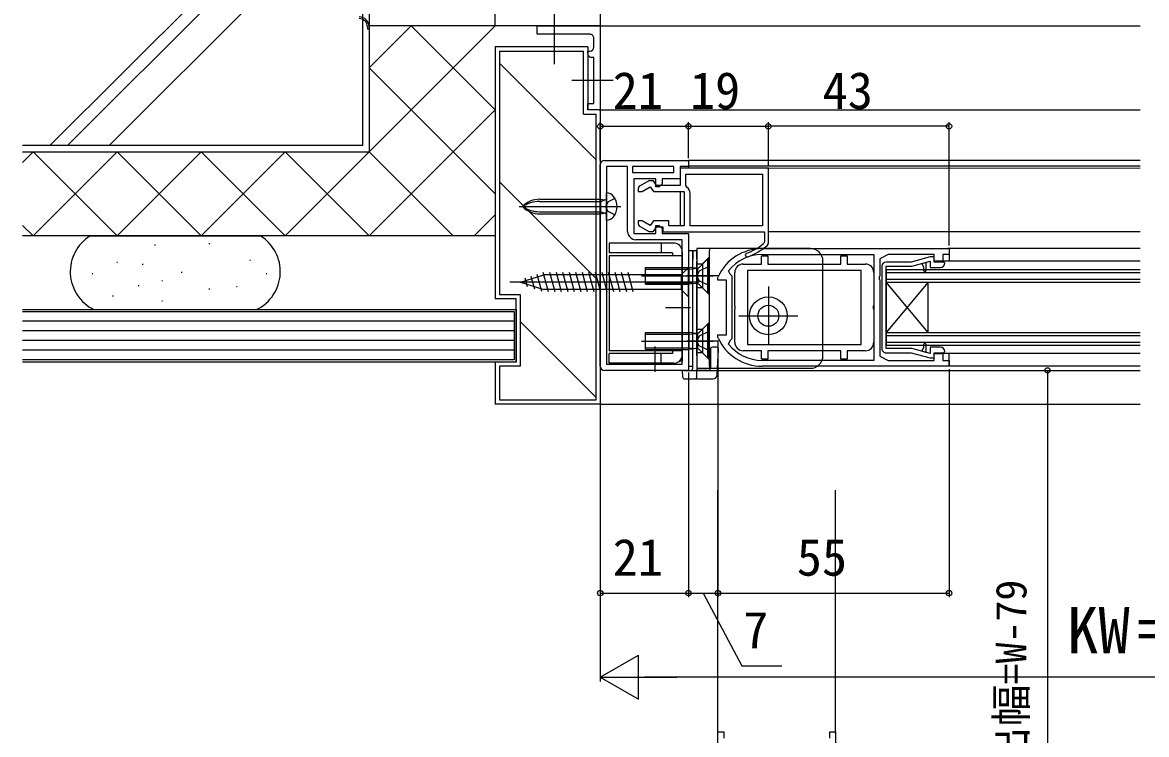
# Model space of a CAD drawing. Units: millimetres, scale not verified. Extents: x -525 to 525, y -782 to 777.
# Drawn here: x -120.1 to 147.4, y 42.9 to 212.3 of the extents above; entities that cross this region are included whole.
import ezdxf
from ezdxf.enums import TextEntityAlignment as Align

# ---------------------------------------------------------------- set-up
doc = ezdxf.new("R2010")
doc.units = ezdxf.units.MM
doc.header["$LTSCALE"] = 4
for name, color, linetype in [('0-2_YKK_11', 7, 'Continuous'), ('0-3_YKK_12', 2, 'Continuous'), ('0-4_YKK_13', 4, 'Continuous'), ('0-6_YKK_D', 6, 'Continuous'), ('0-8_YSS_K', 3, 'Continuous'), ('0-9_YSS_KE', 3, 'Continuous')]:
    doc.layers.add(name, color=color, linetype=linetype)
doc.styles.add('ＭＳ ゴシック', font='')
doc.styles.get('ＭＳ ゴシック').set_extended_font_data('MS Gothic')

msp = doc.modelspace()

# ---------------------------------------------------------------- linework, layer by layer
at = {"layer": '0-2_YKK_11'}
for p, q in [((15.944, 206.502), (15.944, 208.502)), ((17.444, 130.502), (17.444, 178.502)), ((84.444, 154.302), (84.444, 134.702))]:
    msp.add_line(p, q, dxfattribs=at)
for points in [[(17.444, 225.602), (17.444, 211.502), (-7.556, 211.502), (-7.556, 215.044)], [(14.944, 209.502), (2.444, 209.502), (2.444, 211.502), (15.944, 211.502), (17.444, 211.502)], [(17.444, 211.502), (17.444, 191.502), (14.444, 191.502), (14.444, 193.002), (15.944, 193.002), (15.944, 204.002), (15.444, 204.002)], [(14.444, 205.002), (14.444, 205.502), (14.944, 205.502)], [(18.444, 179.502), (38.444, 179.502), (38.444, 178.002), (36.444, 178.002), (36.444, 175.102), (32.144, 175.102), (32.144, 173.902), (31.444, 173.202), (30.644, 173.202), (30.644, 175.102), (25.444, 175.102), (25.444, 162.102), (30.644, 162.102), (30.644, 164.002), (31.444, 164.002), (32.144, 163.302), (32.144, 162.102), (38.444, 162.102), (38.444, 129.502), (18.444, 129.502)], [(18.944, 178.002), (18.944, 131.002), (36.944, 131.002), (36.944, 160.602), (32.144, 160.602), (25.944, 160.602)], [(23.944, 162.602), (23.944, 178.002), (18.944, 178.002)], [(57.274, 159.351), (57.444, 159.726), (57.444, 177.602), (36.444, 177.602), (36.444, 173.502), (30.844, 173.502), (30.073, 174.602), (28.981, 174.602), (26.944, 173.426)], [(37.844, 176.202), (56.044, 176.202), (56.044, 163.902), (38.844, 163.902), (38.844, 171.602)], [(38.052, 173.145), (37.844, 173.551), (37.844, 176.202)], [(26.444, 172.56), (26.444, 172.102), (27.451, 172.102), (29.348, 173.197), (30.115, 172.102), (37.444, 172.102), (37.444, 163.902), (33.744, 163.902), (33.744, 165.102), (30.115, 165.102), (29.348, 164.007), (27.451, 165.102), (26.444, 165.102), (26.444, 164.644)], [(26.944, 163.778), (28.981, 162.602), (30.073, 162.602), (30.844, 163.702), (32.344, 163.702), (32.344, 162.502)], [(32.344, 162.502), (56.544, 162.502), (56.544, 160.14), (56.363, 159.755)], [(55.944, 158.498), (100.444, 158.498), (100.444, 157.098), (98.944, 157.098), (98.944, 155.498), (96.944, 155.498), (96.944, 157.098), (85.944, 157.098), (83.944, 156.098), (83.944, 151.956), (83.824, 151.773), (83.824, 151.223), (83.944, 151.04), (83.944, 132.898), (85.944, 131.898), (96.944, 131.898), (96.944, 133.498), (98.944, 133.498), (98.944, 131.898), (100.444, 131.898), (100.444, 130.498), (55.944, 130.498)], [(51.444, 154.798), (55.794, 154.798), (55.794, 156.798), (57.294, 156.798), (57.294, 154.798)], [(55.944, 157.098), (82.544, 157.098), (82.544, 131.898), (55.944, 131.898)], [(57.294, 154.798), (74.694, 154.798), (74.694, 156.798), (76.194, 156.798), (76.194, 154.798), (80.544, 154.798)], [(99.444, 155.002), (99.144, 155.302), (96.944, 155.302), (96.944, 156.502), (95.944, 156.502), (91.465, 155.302), (85.444, 155.302)], [(98.444, 135.002), (95.944, 135.002), (95.944, 133.537), (91.597, 134.702), (85.444, 134.702), (85.444, 154.302), (91.597, 154.302), (95.944, 155.467), (95.944, 154.002), (98.444, 154.002)], [(47.976, 135.791), (48.357, 136.598), (48.844, 137.098), (48.844, 151.898), (48.357, 152.398), (47.976, 153.205)], [(49.444, 136.198), (49.444, 144.04), (49.564, 144.223), (49.564, 144.773), (49.444, 144.956), (49.444, 152.798)], [(82.544, 152.798), (82.544, 144.956), (82.424, 144.773), (82.424, 144.223), (82.544, 144.04), (82.544, 136.198)], [(45.489, 137.207), (45.444, 137.416), (45.444, 137.998), (47.444, 137.998), (47.444, 150.998), (45.444, 150.998), (45.444, 151.581), (45.489, 151.789)], [(80.544, 134.198), (76.194, 134.198), (76.194, 132.198), (74.694, 132.198), (74.694, 134.198), (57.294, 134.198), (57.294, 132.198), (55.794, 132.198), (55.794, 134.198), (51.444, 134.198)], [(85.444, 133.702), (91.465, 133.702), (95.944, 132.502), (96.944, 132.502), (96.944, 133.702), (99.144, 133.702), (99.444, 134.002)], [(45.444, -1.498), (45.444, 43.502), (46.844, 43.502), (46.844, 42.002)], [(72.044, 42.002), (72.044, 43.502), (73.444, 43.502), (73.444, -1.498)]]:
    msp.add_lwpolyline(points, dxfattribs=at)
for points in [[(34.944, 178.002), (25.144, 178.002), (25.144, 176.602), (34.944, 176.602)], [(94.944, 155.199), (94.944, 153.252), (94.681, 153.002), (94.444, 153.252), (94.444, 154.065), (93.944, 154.931)], [(79.544, 153.298), (52.444, 153.298), (52.444, 135.698), (79.544, 135.698)], [(94.944, 135.752), (94.944, 133.805), (93.944, 134.073), (94.444, 134.939), (94.444, 135.752), (94.699, 136.002)]]:
    msp.add_lwpolyline(points, close=True, dxfattribs=at)
for centre, radius, start, end in [((14.944, 208.502), 1, 359.99992, 90.00008), ((14.944, 206.502), 1, 270.00015, 359.99996), ((15.444, 205.002), 1, 180.00004, 270.00019), ((18.444, 178.502), 1, 90.00001, 179.99999), ((27.444, 172.56), 1, 119.99998, 180), ((36.944, 171.602), 1.9, 0.00001, 54.31469), ((27.444, 164.644), 1, 180, 240.00002), ((25.944, 162.602), 2, 180.00001, 269.99999), ((55.944, 146.998), 11.5, 89.99999, 155.38003), ((47.354, 170.601), 14.1, 290.26659, 309.71484), ((47.354, 170.601), 15, 290.2666, 311.4049), ((55.944, 146.998), 10.1, 90, 142.08106), ((52.394, 156.952), 0.45, 110.26659, 290.26661), ((85.444, 154.302), 1, 90.00001, 179.99999), ((51.444, 152.798), 2, 90.00001, 179.99999), ((80.544, 152.798), 2, 0.00001, 89.99999), ((98.444, 155.002), 1, 270.00219, 0.00045), ((55.944, 141.998), 11.5, 204.61997, 270.00001), ((55.944, 141.998), 10.1, 217.91894, 270), ((51.444, 136.198), 2, 180.00001, 269.99999), ((80.544, 136.198), 2, 270.00001, 359.99999), ((85.444, 134.702), 1, 179.99909, 269.99999), ((98.444, 134.002), 1, 0.00001, 89.99999), ((18.444, 130.502), 1, 180.00001, 269.99999)]:
    msp.add_arc(centre, radius, start, end, dxfattribs=at)
at = {"layer": '0-3_YKK_12'}
for p, q in [((17.144, 211.502), (145.944, 211.502)), ((17.144, 191.502), (145.944, 191.502)), ((145.944, 179.502), (38.444, 179.502)), ((38.444, 179.502), (38.444, 177.602)), ((145.944, 178.102), (38.444, 178.102)), ((145.944, 177.601), (56.996, 177.599)), ((36.444, 172.102), (36.445, 163.902)), ((145.944, 162.502), (57.444, 162.502)), ((145.944, 158.502), (100.144, 158.502)), ((100.443, 158.502), (100.443, 155.502)), ((145.944, 155.502), (98.506, 155.502)), ((85.444, 153.502), (145.944, 153.502)), ((85.444, 153.502), (85.444, 135.502)), ((85.444, 152.802), (145.944, 152.802)), ((85.444, 151.202), (145.944, 151.202)), ((85.444, 150.502), (145.944, 150.502)), ((95.444, 138.502), (85.444, 150.502)), ((85.444, 138.502), (145.944, 138.502)), ((85.444, 137.802), (145.944, 137.802)), ((85.444, 136.202), (145.944, 136.202)), ((85.444, 135.502), (145.944, 135.502)), ((145.944, 133.5), (98.444, 133.498)), ((100.443, 130.502), (100.443, 133.502)), ((38.444, 129.502), (145.944, 129.502)), ((145.944, 130.502), (100.144, 130.502)), ((45.444, 43.202), (45.444, 101.002)), ((73.444, 43.202), (73.444, 101.002))]:
    msp.add_line(p, q, dxfattribs=at)
msp.add_lwpolyline([(95.444, 138.502), (95.444, 150.502), (85.444, 138.502)], dxfattribs=at)
at = {"layer": '0-4_YKK_13'}
for p, q in [((-37.556, 258.238), (-37.556, 211.238)), ((6.444, 216.808), (6.444, 202.363)), ((-37.956, 211.238), (-37.956, 210.738)), ((-37.556, 210.738), (-37.956, 210.738)), ((-37.556, 211.238), (-37.556, 210.738)), ((20.474, 198.502), (10.693, 198.502)), ((2.969, 170.248), (17.544, 170.248)), ((2.969, 169.72), (17.544, 169.72)), ((17.544, 166.756), (17.544, 170.248)), ((17.544, 170.248), (18.348, 170.091)), ((17.544, 169.72), (18.616, 170.112)), ((-1.835, 168.502), (22.318, 168.502)), ((2.969, 167.285), (17.544, 167.285)), ((2.969, 166.756), (17.544, 166.756)), ((17.544, 167.285), (18.616, 166.892)), ((17.544, 166.756), (18.348, 166.913)), ((18.944, 165.252), (18.944, 166.422)), ((31.944, 159.802), (31.944, 157.502)), ((67.444, 158.502), (42.944, 158.502)), ((43.444, 158.502), (43.444, 158.002)), ((43.444, 155.502), (43.444, 158.002)), ((34.644, 157.502), (19.544, 157.502)), ((36.944, 156.802), (19.544, 156.802)), ((19.544, 156.802), (19.544, 134.202)), ((34.644, 157.502), (34.644, 156.802)), ((36.944, 157.802), (36.944, 131.702)), ((39.444, 130.002), (39.444, 156.002)), ((40.444, 156.002), (40.444, 129.502)), ((40.444, 133.002), (40.444, 155.502)), ((41.037, 154.095), (42.944, 156.002)), ((41.794, 154.852), (43.444, 156.502)), ((42.944, 156.002), (42.944, 148.002)), ((43.444, 133.002), (43.444, 155.502)), ((70.444, 133.002), (70.444, 155.502)), ((5.117, 148.202), (3.885, 152.802)), ((6.67, 148.202), (5.437, 152.802)), ((8.223, 148.202), (6.99, 152.802)), ((9.776, 148.202), (8.543, 152.802)), ((11.329, 148.202), (10.096, 152.802)), ((12.882, 148.202), (11.649, 152.802)), ((14.435, 148.202), (13.202, 152.802)), ((15.988, 148.202), (14.755, 152.802)), ((17.54, 148.202), (16.308, 152.802)), ((19.093, 148.202), (17.861, 152.802)), ((20.646, 148.202), (19.414, 152.802)), ((22.199, 148.202), (20.967, 152.802)), ((23.752, 148.202), (22.52, 152.802)), ((25.305, 148.202), (24.072, 152.802)), ((28.244, 150.002), (28.244, 154.002)), ((28.244, 154.002), (38.594, 154.002)), ((28.244, 153.622), (38.594, 153.622)), ((38.594, 150.002), (38.594, 154.002)), ((40.212, 153.809), (38.594, 154.002)), ((38.594, 153.622), (40.43, 153.808)), ((41.008, 153.147), (40.399, 152.002)), ((40.444, 154.852), (41.794, 154.852)), ((40.694, 150.133), (40.694, 153.871)), ((43.244, 154.252), (41.008, 153.147)), ((41.794, 154.852), (41.794, 149.152)), ((40.944, 150.502), (-4.056, 150.502)), ((-1.556, 150.502), (3.994, 152.252)), ((-1.556, 150.502), (3.994, 152.252)), ((-1.556, 150.502), (3.994, 148.752)), ((0.14, 149.391), (-0.409, 151.44)), ((1.836, 148.856), (1.023, 151.892)), ((3.532, 148.321), (2.455, 152.343)), ((36.694, 152.252), (3.994, 152.252)), ((27.288, 152.002), (44.308, 152.002)), ((28.244, 150.382), (38.594, 150.382)), ((28.244, 150.002), (38.594, 150.002)), ((32.944, 152.002), (38.944, 152.002)), ((32.944, 150.502), (38.944, 150.502)), ((45.544, 152.002), (38.044, 152.002)), ((38.594, 150.382), (40.43, 150.197)), ((40.212, 150.195), (38.594, 150.002)), ((41.008, 150.857), (40.399, 152.002)), ((43.244, 149.752), (41.008, 150.857)), ((41.037, 149.909), (42.944, 148.002)), ((36.694, 148.752), (3.994, 148.752)), ((38.444, 147.002), (36.694, 148.752)), ((41.794, 149.152), (40.444, 149.152)), ((43.444, 147.502), (41.794, 149.152)), ((43.244, 148.002), (42.944, 148.002)), ((57.444, 149.502), (57.444, 135.502)), ((32.944, 144.502), (38.944, 144.502)), ((50.444, 142.502), (64.444, 142.502)), ((40.444, 139.352), (41.794, 139.352)), ((41.037, 138.595), (42.944, 140.502)), ((41.794, 139.352), (43.444, 141.002)), ((41.794, 139.352), (41.794, 133.652)), ((42.944, 140.502), (42.944, 132.502)), ((27.288, 136.502), (44.308, 136.502)), ((28.244, 134.502), (28.244, 138.502)), ((28.244, 138.502), (38.594, 138.502)), ((28.244, 138.122), (38.594, 138.122)), ((32.944, 136.502), (38.944, 136.502)), ((45.544, 136.502), (38.044, 136.502)), ((38.594, 134.502), (38.594, 138.502)), ((40.212, 138.309), (38.594, 138.502)), ((38.594, 138.122), (40.43, 138.308)), ((41.008, 137.647), (40.399, 136.502)), ((41.008, 135.357), (40.399, 136.502)), ((40.694, 134.633), (40.694, 138.371)), ((43.244, 138.752), (41.008, 137.647)), ((36.944, 134.202), (19.544, 134.202)), ((28.244, 134.882), (38.594, 134.882)), ((28.244, 134.502), (38.594, 134.502)), ((30.444, 135.202), (30.444, 129.202)), ((38.594, 134.882), (40.43, 134.697)), ((40.212, 134.695), (38.594, 134.502)), ((43.244, 134.252), (41.008, 135.357)), ((41.037, 134.409), (42.944, 132.502)), ((43.644, 134.502), (43.644, 130.002)), ((45.112, 135.002), (44.144, 135.002)), ((45.242, 128.441), (45.611, 134.472)), ((31.944, 131.202), (31.944, 133.502)), ((36.944, 131.702), (36.267, 131.702)), ((41.794, 133.652), (40.444, 133.652)), ((40.444, 133.002), (40.444, 130.002)), ((43.444, 132.002), (41.794, 133.652)), ((43.244, 132.502), (42.944, 132.502)), ((43.444, 130.502), (43.444, 133.002)), ((36.944, 129.502), (37.037, 127.972)), ((37.445, 129.502), (36.944, 129.502)), ((37.445, 129.502), (38.944, 129.502)), ((40.444, 130.002), (42.944, 130.002)), ((40.444, 128.002), (40.444, 129.502)), ((43.144, 129.502), (40.944, 129.502)), ((42.944, 130.002), (67.444, 130.002)), ((43.444, 130.502), (43.444, 130.002)), ((37.536, 127.502), (39.944, 127.502)), ((39.944, 127.502), (44.244, 127.502))]:
    msp.add_line(p, q, dxfattribs=at)
for points in [[(18.944, 166.422), (18.944, 170.582), (18.944, 171.752)], [(20.936, 170.452), (19.307, 169.647), (18.699, 168.502)], [(20.936, 166.552), (19.307, 167.357), (18.699, 168.502)], [(34.944, 159.802), (19.544, 159.802), (19.544, 157.502)], [(40.444, 156.002), (40.444, 158.002), (39.444, 158.002), (39.444, 156.002)], [(42.944, 158.502), (40.444, 158.502), (40.444, 155.502)], [(42.944, 156.002), (43.244, 156.002), (43.244, 148.002)], [(38.444, 147.002), (38.444, 154.002), (36.694, 152.252), (36.694, 148.752)], [(42.944, 140.502), (43.244, 140.502), (43.244, 132.502)], [(34.644, 134.202), (34.644, 133.502), (19.544, 133.502)], [(34.944, 131.202), (19.544, 131.202), (19.544, 133.502)]]:
    msp.add_lwpolyline(points, dxfattribs=at)
msp.add_lwpolyline([(39.444, 158.002), (38.444, 158.002), (38.444, 130.502), (39.444, 130.502)], close=True, dxfattribs=at)
for radius in [4.5, 2.5]:
    msp.add_circle((57.444, 142.502), radius, dxfattribs=at)
for centre, radius, start, end in [((-39.956, 211.238), 2.4, 0, 90), ((-39.956, 211.238), 2, 0, 90), ((18.956, 169.652), 2.1, 37.24778, 90.33964), ((2.969, 164.735), 5.513, 90, 136.89533), ((2.969, 162.457), 7.263, 90, 123.6577), ((18.444, 170.582), 0.5, 258.94828, 0), ((17.444, 168.502), 4, 322.75222, 37.24778), ((2.969, 172.27), 5.513, 223.10467, 270), ((2.969, 174.548), 7.263, 236.3423, 270), ((18.444, 166.422), 0.5, 0, 101.05172), ((18.956, 167.352), 2.1, 269.66349, 322.75111), ((34.944, 157.802), 2, 0, 90), ((67.444, 155.502), 3, 0, 90), ((40.33, 154.802), 1, 263.21103, 315), ((40.33, 149.202), 1, 45, 96.78897), ((40.33, 139.302), 1, 263.21103, 315), ((40.33, 133.702), 1, 45, 96.78897), ((44.144, 134.502), 0.5, 90, 180), ((45.112, 134.502), 0.5, 356.5, 90), ((34.944, 133.202), 2, 270, 0), ((67.444, 133.002), 3, 270, 0), ((38.944, 130.002), 0.5, 270.00032, 0), ((40.944, 130.002), 0.5, 180, 270), ((43.144, 130.002), 0.5, 270, 0), ((44.244, 128.502), 1, 270, 356.5), ((37.536, 128.002), 0.5, 183.5, 270), ((39.944, 128.002), 0.5, 270, 0)]:
    msp.add_arc(centre, radius, start, end, dxfattribs=at)
at = {"layer": '0-6_YKK_D'}
for p, q in [((17.444, 179.502), (17.444, 188.602)), ((17.444, 187.602), (38.444, 187.602)), ((38.442, 180.04), (38.442, 188.602)), ((38.442, 187.602), (57.444, 187.602)), ((38.444, 180.002), (38.444, 188.602)), ((57.444, 178.102), (57.444, 188.602)), ((57.444, 178.102), (57.444, 188.602)), ((100.443, 187.602), (57.444, 187.602)), ((100.443, 159.211), (100.443, 188.602)), ((45.444, 136.42), (45.444, 75.502)), ((45.444, 136.42), (45.444, 75.502)), ((17.444, 129.502), (17.444, 75.502)), ((17.444, 129.502), (17.444, 55.502)), ((38.444, 129.002), (38.444, 75.502)), ((38.444, 129.002), (38.444, 75.502)), ((74.444, 129.502), (124.885, 129.502)), ((100.444, 129.802), (100.444, 75.502)), ((123.885, 129.502), (123.885, -1.498)), ((17.444, 76.502), (38.444, 76.502)), ((38.444, 76.502), (45.444, 76.502)), ((45.444, 76.502), (100.444, 76.502)), ((17.444, 56.502), (26.537, 61.752)), ((26.537, 51.252), (26.537, 61.752)), ((17.444, 56.502), (26.537, 51.252)), ((17.444, 56.502), (35.63, 56.502)), ((266.944, 56.502), (27.944, 56.502))]:
    msp.add_line(p, q, dxfattribs=at)
msp.add_lwpolyline([(41.944, 76.502), (51.137, 59.195), (60.614, 59.195)], dxfattribs=at)
for centre in [(17.444, 187.602), (38.442, 187.602), (38.444, 187.602), (57.444, 187.602), (57.444, 187.602), (100.443, 187.602), (123.885, 129.502), (17.444, 76.502), (38.444, 76.502), (38.444, 76.502), (45.444, 76.502), (45.444, 76.502), (100.444, 76.502)]:
    msp.add_circle(centre, 0.637, dxfattribs=at)
at = {"layer": '0-8_YSS_K'}
for p, q in [((-39.056, 183.002), (-39.056, 290.173)), ((-39.056, 257.513), (-113.566, 183.003)), ((-39.056, 253.27), (-109.323, 183.003)), ((-39.056, 243.37), (-99.423, 183.003)), ((-7.556, 211.503), (-37.556, 181.502)), ((-7.056, 211.503), (-37.556, 211.502)), ((-27.557, 211.502), (-37.556, 201.502)), ((-7.556, 191.503), (-27.556, 211.502)), ((-6.556, 205.502), (-6.556, 147.502)), ((-6.556, 205.502), (13.444, 205.502)), ((13.444, 190.502), (13.444, 205.502)), ((-7.556, 171.503), (-37.556, 201.502)), ((-6.556, 202.639), (16.444, 179.639)), ((-7.556, 191.503), (-37.556, 161.502)), ((13.444, 190.502), (16.444, 190.502)), ((16.444, 122.502), (16.444, 190.502)), ((-39.056, 183.002), (-120.066, 183.002)), ((-117.556, 181.502), (-120.066, 178.992)), ((-97.556, 181.502), (-117.556, 161.502)), ((-97.556, 161.502), (-117.556, 181.502)), ((-77.556, 181.502), (-97.556, 161.502)), ((-77.556, 161.502), (-97.556, 181.502)), ((-57.556, 181.502), (-77.556, 161.502)), ((-57.556, 161.502), (-77.556, 181.502)), ((-37.556, 161.502), (-57.556, 181.502)), ((-37.556, 181.502), (-57.556, 161.502)), ((-17.556, 161.502), (-37.556, 181.502)), ((-6.556, 174.355), (16.444, 151.355)), ((-7.556, 166.502), (-12.556, 161.502)), ((-117.556, 161.502), (-120.066, 164.012)), ((-88.427, 159.349), (-88.627, 159.349)), ((-75.517, 159.592), (-75.717, 159.592)), ((-97.439, 155.208), (-97.639, 155.208)), ((-65.774, 155.695), (-65.974, 155.695)), ((-103.284, 152.529), (-103.484, 152.529)), ((-91.349, 154.721), (-91.549, 154.721)), ((-82.094, 152.772), (-82.294, 152.772)), ((-61.877, 152.529), (-62.077, 152.529)), ((-86.722, 150.824), (-86.922, 150.824)), ((-98.413, 147.17), (-98.613, 147.17)), ((-92.324, 149.606), (-92.524, 149.606)), ((-75.517, 148.875), (-75.717, 148.875)), ((-68.941, 149.362), (-69.141, 149.362)), ((-1.556, 147.502), (-6.556, 147.502)), ((-1.556, 130.502), (-1.556, 147.502)), ((-86.722, 145.952), (-86.922, 145.952)), ((-3.056, 141.202), (-120.066, 141.202)), ((-1.556, 141.071), (16.444, 123.07)), ((-3.056, 138.902), (-120.066, 138.902)), ((-3.056, 136.602), (-120.066, 136.602)), ((-3.056, 134.302), (-120.066, 134.302)), ((-6.556, 130.502), (-6.556, 122.502)), ((-1.556, 130.502), (-6.556, 130.502)), ((-6.556, 122.502), (16.444, 122.502)), ((17.444, 121.502), (145.944, 121.502))]:
    msp.add_line(p, q, dxfattribs=at)
for points in [[(-120.066, 144.002), (-2.556, 144.002), (-2.556, 131.502), (-120.066, 131.502)], [(-120.066, 143.502), (-3.056, 143.502), (-3.056, 132.002), (-120.066, 132.002)]]:
    msp.add_lwpolyline(points, dxfattribs=at)
at = {"layer": '0-9_YSS_KE'}
for p, q in [((-37.556, 289.002), (-37.556, 181.502)), ((-7.556, 206.502), (-7.556, 146.502)), ((14.444, 206.502), (-7.556, 206.502)), ((14.444, 206.502), (14.444, 191.502)), ((17.444, 191.502), (14.444, 191.502)), ((17.444, 191.502), (17.444, 121.502)), ((-120.066, 181.502), (-37.556, 181.502)), ((-120.066, 181.502), (-37.556, 181.502)), ((-37.556, 161.502), (-120.066, 161.502)), ((-103.97, 161.502), (-63.434, 161.502)), ((-7.556, 161.502), (-37.556, 161.502)), ((-2.556, 146.502), (-7.556, 146.502)), ((-2.556, 131.502), (-2.556, 146.502)), ((-101.825, 143.502), (-65.58, 143.502)), ((-7.556, 131.502), (-7.556, 121.502)), ((-2.556, 131.502), (-7.556, 131.502)), ((17.444, 121.502), (-7.556, 121.502))]:
    msp.add_line(p, q, dxfattribs=at)
for centre, start, end in [((-98.702, 153.002), 121.78833, 244.16015), ((-68.702, 153.002), 295.83985, 58.21167)]:
    msp.add_arc(centre, 10, start, end, dxfattribs=at)

# ---------------------------------------------------------------- texts
at = {"layer": '0-6_YKK_D', "style": 'ＭＳ ゴシック'}
for s, height, p in [('21', 8.798, (20.41, 189.102)), ('19', 8.798, (38.773, 189.102)), ('43', 8.798, (70.353, 189.102)), ('21', 8.798, (20.41, 78.002)), ('55', 8.798, (64.216, 78.002)), ('KW＝W', 11, (128.516, 58.893)), ('7', 8.798, (51.478, 60.695))]:
    msp.add_text(s, height=height, dxfattribs=at).set_placement(p, align=Align.BOTTOM_LEFT)
msp.add_text('障子出幅=W-79', height=7.331, rotation=90, dxfattribs=at).set_placement((121.079, 14.769), align=Align.BOTTOM_LEFT)

doc.saveas('drawing.dxf')
